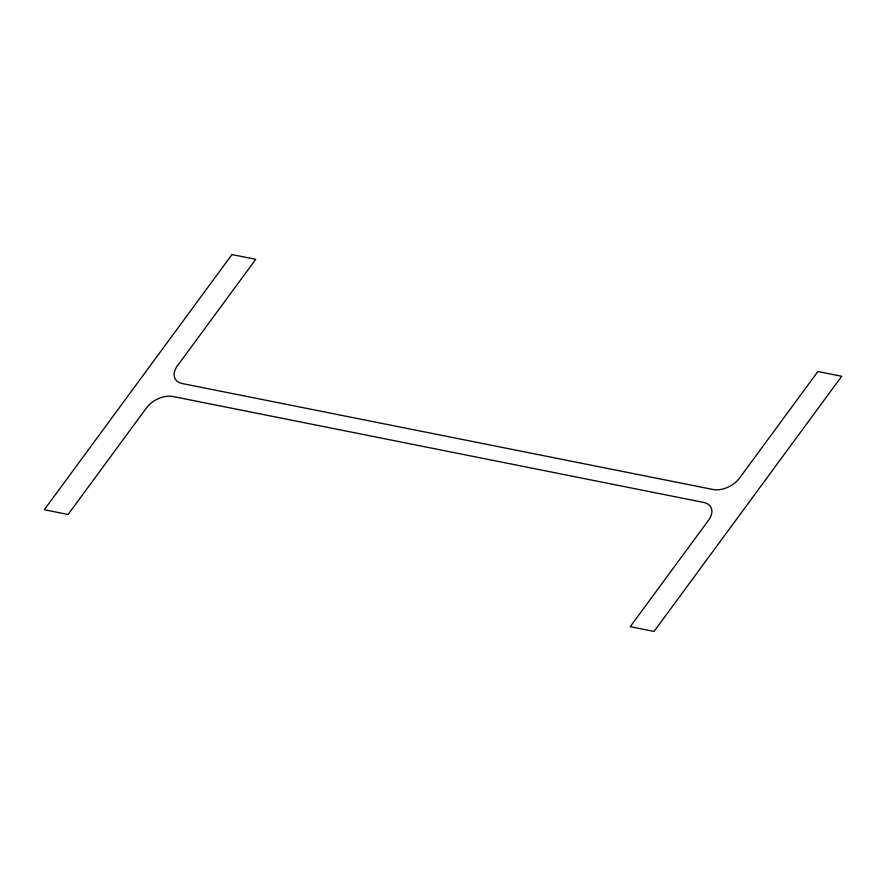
<?xml version="1.0" encoding="UTF-8"?>
<svg xmlns="http://www.w3.org/2000/svg" width="886" height="886" viewBox="0 0 886 886"><rect width="100%" height="100%" fill="white"/><g stroke="black" fill="none" stroke-linecap="round" stroke-linejoin="round"><path stroke-width="1.33" d="M231.955 254.57L44.3 509.727L68.1 514.467L146.434 407.948A20.5 12.825 -28.6 0 1 172.87 396.485L703.628 502.428A20.5 12.825 -28.6 0 1 708.59 520.16L630.256 626.679L654.045 631.43L841.7 376.273L817.9 371.533L739.566 478.052A20.5 12.825 -28.6 0 1 713.13 489.515L182.372 383.572A20.5 12.825 -28.6 0 1 177.41 365.84L255.744 259.321L231.955 254.57"/></g></svg>
